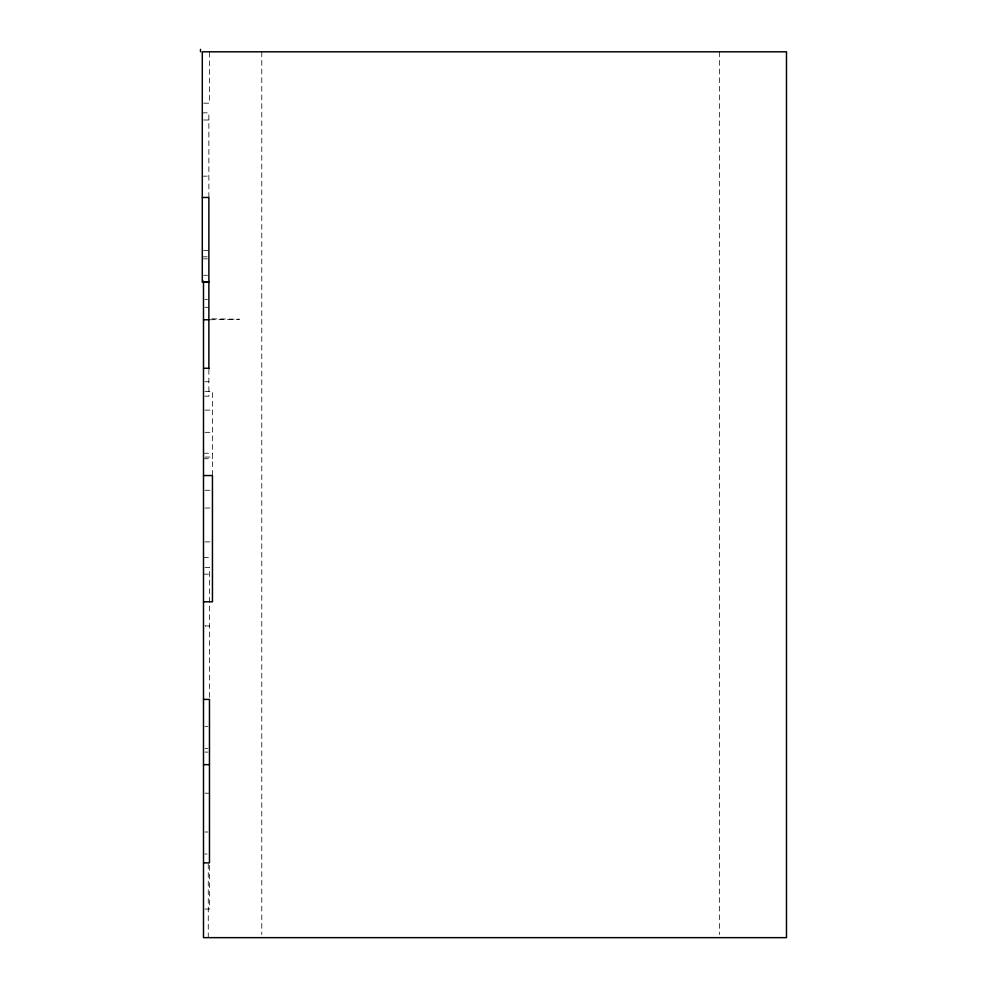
<?xml version="1.0" encoding="UTF-8"?>
<svg xmlns="http://www.w3.org/2000/svg" width="987" height="987" viewBox="0 0 987 987"><rect width="100%" height="100%" fill="white"/><g stroke="black" fill="none" stroke-linecap="round" stroke-linejoin="round"><path stroke-width="0.74" stroke-dasharray="4.93 3.7" d="M210.293 319.739L239.459 319.257L210.293 318.776M203.729 103.179L209.466 103.179L209.466 51.805M202.298 112.839L208.874 112.839L208.874 198.658M203.618 120.007L208.874 120.007M202.298 176.155L208.874 176.155M203.495 250.525L208.874 250.525M202.298 256.805L207.554 256.805M203.495 258.841L207.529 258.841M203.495 275.274L207.529 275.274M204.84 299.431L207.529 299.431M204.84 307.315L208.874 307.315M204.84 381.747L208.874 381.747M204.988 391.506L212.452 391.506L212.452 475.623M204.84 396.182L208.874 396.182L208.874 369.533M204.988 410.111L212.452 410.111M204.988 432.331L212.452 432.331M203.495 453.255L212.452 453.255M204.988 457.067L212.452 457.067M203.495 458.696L212.452 458.696M204.988 490.268L212.452 490.268M204.988 508.034L210.959 508.034M204.988 541.9L210.959 541.9M203.495 557.371L210.959 557.371M204.988 567.402L209.466 567.402L209.466 699.413M203.495 574.163L210.959 574.163M204.988 726.358L207.973 726.358M204.988 748.627L207.973 748.627M204.988 752.106L207.973 752.106M204.988 793.203L209.466 793.203M204.988 832.004L207.973 832.004M204.691 854.026L207.073 854.026M204.988 909.064L209.466 909.064L209.466 864.193M719.35 51.805L719.35 934.566M261.789 51.805L261.789 934.566M208.269 863.896L208.269 937.65M209.466 625.955L204.988 625.955L209.466 626.005"/><path stroke-width="1.48" d="M202.298 197.462L208.874 197.462L208.874 368.682M203.495 281.998L208.874 281.998M208.874 282.27L202.298 282.27L202.298 51.805L786.491 51.805L786.491 937.65L203.495 937.65L203.495 281.172M203.495 319.751L208.874 319.751M203.495 368.287L208.874 368.287M203.495 475.549L212.452 475.549L212.452 601.786L203.495 601.786M203.495 699.413L209.466 699.413L209.466 862.872L203.495 862.872M203.495 764.654L209.466 764.654M200.509 49.35L200.509 51.805"/></g></svg>
